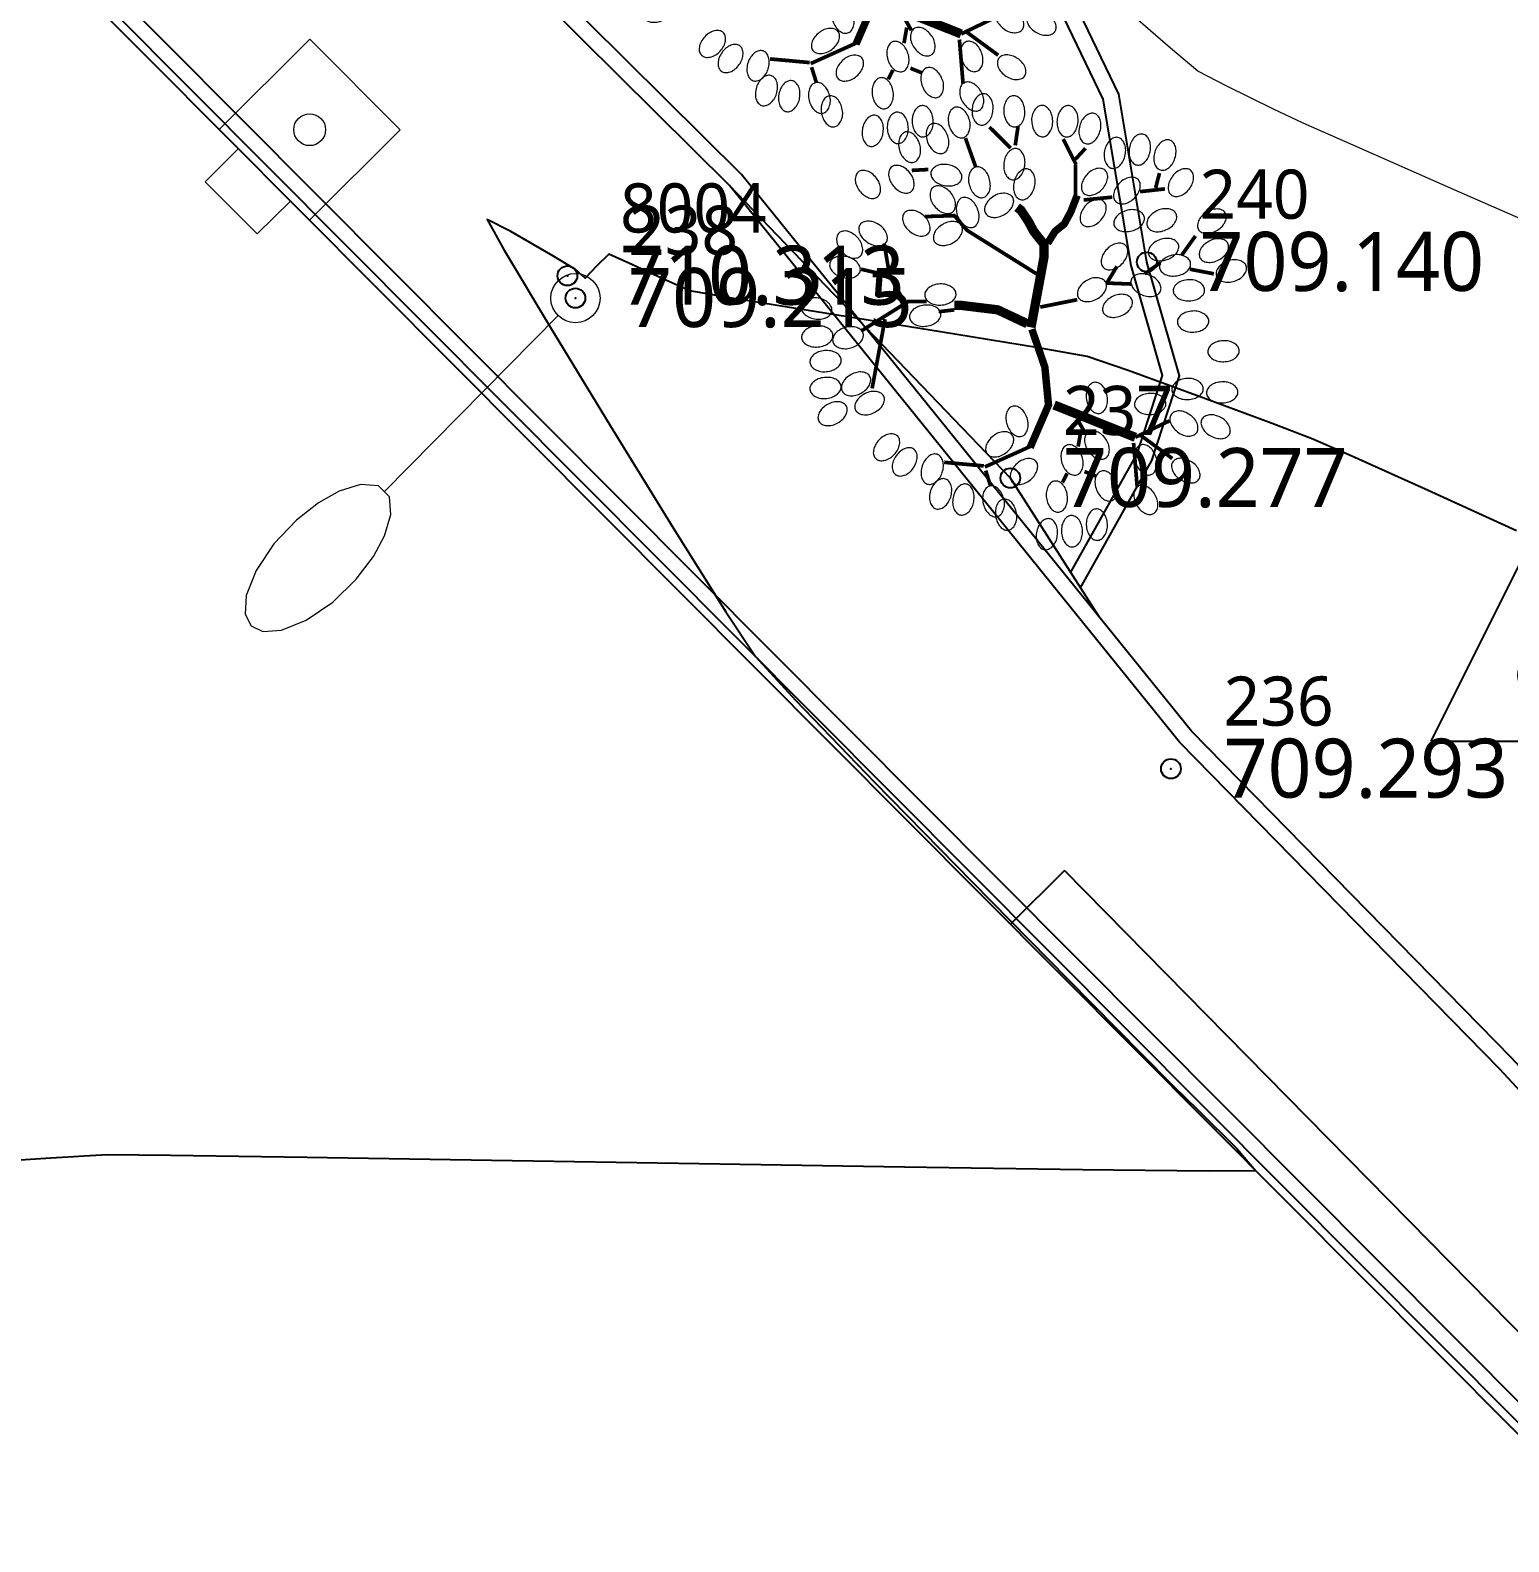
# Model space of a CAD drawing. Header units: metres. Extents: x 429510 to 429857, y 4467140 to 4467333.
# Drawn here: x 429586.43 to 429595.44, y 4467219.75 to 4467228.97 of the extents above; entities that cross this region are included whole.
import ezdxf

# ---------------------------------------------------------------- set-up
doc = ezdxf.new("R2010")
doc.units = ezdxf.units.M
doc.header["$LTSCALE"] = 4
doc.header["$PDMODE"] = 32
doc.header["$PDSIZE"] = 0.12
for name, color, linetype in [('C-ETIQ', 7, 'Continuous'), ('C-PUNTOS', 7, 'Continuous'), ('C-TOPO-FEAT', 94, 'Continuous')]:
    doc.layers.add(name, color=color, linetype=linetype)
for name, color, linetype, lineweight, true_color in [('C-SUPE_CurvasMaestras', 7, 'Continuous', 18, 0x574100), ('TRIAL-BORDILLO', 7, 'Continuous', 9, 0xc70063), ('TRIAL-MURO HORMIGÓN', 252, 'Continuous', 13, 0x696969)]:
    doc.layers.add(name, color=color, linetype=linetype, lineweight=lineweight, true_color=true_color)
for name, color, linetype, true_color in [('C-SUPE_CurvasNivel', 7, 'Continuous', 0xb38600), ('TB-ARBOL', 7, 'Continuous', 0x03a003), ('TRIAL-TEXTO', 7, 'Continuous', 0x000000)]:
    doc.layers.add(name, color=color, linetype=linetype, true_color=true_color)
for name, color, linetype, lineweight in [('TB-44BACULO-SENCILLO-P', 254, 'Continuous', 0), ('TB-49REGISTRO-ALCAN-SUM-P', 5, 'Continuous', 0), ('TRIAL-ACERA', 125, 'Continuous', 9)]:
    doc.layers.add(name, color=color, linetype=linetype, lineweight=lineweight)
doc.styles.add('Trial_standard', font='segoeuisl.ttf')

# ---------------------------------------------------------------- blocks, each defined once
blk = doc.blocks.new('SAN30')
at = {"flags": 128}
blk.add_lwpolyline([(-0.65, 0.65), (0.65, 0.65), (0.65, -0.65), (-0.65, -0.65)], close=True, dxfattribs=at)
blk.add_lwpolyline([(-0.375, -0.65), (-0.375, -1.125), (0.375, -1.125), (0.375, -0.65)], dxfattribs=at)
blk.add_circle((0, 0), 0.162)
blk = doc.blocks.new('*U34')
at = {"flags": 128}
for points in [[(-0.176, -0.178), (-1.942, -1.967)], [(-3.295, -3.329), (-3.177, -3.387), (-2.986, -3.375), (-2.735, -3.272), (-2.466, -3.088), (-2.229, -2.856), (-2.053, -2.627), (-1.939, -2.417), (-1.874, -2.2), (-1.89, -2.018), (-2.001, -1.908), (-2.184, -1.894), (-2.4, -1.962), (-2.609, -2.079), (-2.835, -2.257), (-3.064, -2.498), (-3.245, -2.769), (-3.345, -3.021), (-3.354, -3.212), (-3.295, -3.329)]]:
    blk.add_lwpolyline(points, dxfattribs=at)
blk.add_circle((0, 0), 0.25)
blk = doc.blocks.new('*U24')
at = {"layer": 'TB-ARBOL', "color": 84, "lineweight": 0, "true_color": 0x369720}
for points in [[(-0.674, 2.118, 0.139214), (-0.634, 2.125, 0.107097), (-0.594, 2.157, 0.080118), (-0.563, 2.209, 0.082766), (-0.551, 2.266, 0.067841), (-0.552, 2.33, 0.080118), (-0.57, 2.381, 0.107097), (-0.603, 2.421, 0.139214), (-0.64, 2.436, 0.139214), (-0.68, 2.429, 0.107097), (-0.72, 2.397, 0.080118), (-0.748, 2.35, 0.067841), (-0.763, 2.288, 0.067841), (-0.761, 2.224, 0.080118), (-0.744, 2.173, 0.107097), (-0.711, 2.133, 0.139214)], [(-0.325, 2.099, 0.139214), (-0.287, 2.112, 0.107097), (-0.252, 2.15, 0.080118), (-0.23, 2.207, 0.082766), (-0.228, 2.265, 0.067841), (-0.241, 2.328, 0.080118), (-0.266, 2.376, 0.107097), (-0.306, 2.409, 0.139214), (-0.345, 2.417, 0.139214), (-0.382, 2.404, 0.107097), (-0.417, 2.366, 0.080118), (-0.437, 2.315, 0.067841), (-0.441, 2.251, 0.067841), (-0.429, 2.189, 0.080118), (-0.403, 2.141, 0.107097), (-0.364, 2.107, 0.139214)], [(-0.056, 2.318, 0.139214), (-0.094, 2.306, 0.107097), (-0.13, 2.269, 0.080118), (-0.154, 2.213, 0.082766), (-0.158, 2.155, 0.067841), (-0.147, 2.092, 0.080118), (-0.123, 2.044, 0.107097), (-0.084, 2.009, 0.139214), (-0.046, 1.999, 0.139214), (-0.008, 2.012, 0.107097), (0.028, 2.049, 0.080118), (0.049, 2.099, 0.067841), (0.056, 2.162, 0.067841), (0.045, 2.225, 0.080118), (0.021, 2.274, 0.107097), (-0.017, 2.309, 0.139214)], [(0.221, 2.316, 0.139214), (0.181, 2.309, 0.107097), (0.141, 2.276, 0.080118), (0.111, 2.224, 0.082766), (0.1, 2.166, 0.067841), (0.103, 2.102, 0.080118), (0.122, 2.051, 0.107097), (0.156, 2.012, 0.139214), (0.193, 1.998, 0.139214), (0.232, 2.006, 0.107097), (0.273, 2.038, 0.080118), (0.299, 2.086, 0.067841), (0.313, 2.148, 0.067841), (0.31, 2.212, 0.080118), (0.292, 2.263, 0.107097), (0.258, 2.302, 0.139214)], [(-0.855, 1.99, 0.139214), (-0.82, 2.01, 0.107097), (-0.794, 2.054, 0.080118), (-0.783, 2.113, 0.082766), (-0.791, 2.171, 0.067841), (-0.816, 2.23, 0.080118), (-0.85, 2.272, 0.107097), (-0.895, 2.298, 0.139214), (-0.935, 2.299, 0.139214), (-0.97, 2.278, 0.107097), (-0.997, 2.234, 0.080118), (-1.006, 2.181, 0.067841), (-0.999, 2.117, 0.067841), (-0.974, 2.058, 0.080118), (-0.94, 2.016, 0.107097), (-0.895, 1.991, 0.139214)], [(0.478, 2.236, 0.139214), (0.438, 2.236, 0.107097), (0.392, 2.212, 0.080118), (0.353, 2.167, 0.082766), (0.331, 2.113, 0.067841), (0.322, 2.049, 0.080118), (0.33, 1.995, 0.107097), (0.356, 1.951, 0.139214), (0.389, 1.93, 0.139214), (0.429, 1.929, 0.107097), (0.475, 1.954, 0.080118), (0.511, 1.995, 0.067841), (0.536, 2.053, 0.067841), (0.546, 2.117, 0.080118), (0.538, 2.17, 0.107097), (0.512, 2.215, 0.139214)], [(-1.356, 1.74, 0.139214), (-1.322, 1.761, 0.107097), (-1.296, 1.805, 0.080118), (-1.286, 1.865, 0.082766), (-1.295, 1.922, 0.067841), (-1.321, 1.981, 0.080118), (-1.356, 2.023, 0.107097), (-1.401, 2.047, 0.139214), (-1.441, 2.048, 0.139214), (-1.475, 2.027, 0.107097), (-1.501, 1.982, 0.080118), (-1.51, 1.929, 0.067841), (-1.502, 1.865, 0.067841), (-1.476, 1.806, 0.080118), (-1.441, 1.765, 0.107097), (-1.396, 1.74, 0.139214)], [(-1.057, 1.833, 0.139214), (-1.025, 1.857, 0.107097), (-1.004, 1.904, 0.080118), (-1, 1.964, 0.082766), (-1.016, 2.021, 0.067841), (-1.047, 2.077, 0.080118), (-1.086, 2.114, 0.107097), (-1.134, 2.134, 0.139214), (-1.174, 2.13, 0.139214), (-1.205, 2.106, 0.107097), (-1.227, 2.059, 0.080118), (-1.23, 2.005, 0.067841), (-1.215, 1.943, 0.067841), (-1.184, 1.887, 0.080118), (-1.145, 1.849, 0.107097), (-1.097, 1.829, 0.139214)], [(0.971, 2.026, 0.139214), (0.931, 2.023, 0.107097), (0.888, 1.995, 0.080118), (0.852, 1.946, 0.082766), (0.835, 1.89, 0.067841), (0.832, 1.826, 0.080118), (0.845, 1.773, 0.107097), (0.874, 1.731, 0.139214), (0.91, 1.713, 0.139214), (0.95, 1.716, 0.107097), (0.993, 1.744, 0.080118), (1.025, 1.789, 0.067841), (1.045, 1.849, 0.067841), (1.049, 1.913, 0.080118), (1.036, 1.966, 0.107097), (1.007, 2.008, 0.139214)], [(-0.313, 1.879, 0.139214), (-0.352, 1.873, 0.107097), (-0.394, 1.843, 0.080118), (-0.426, 1.792, 0.082766), (-0.44, 1.735, 0.067841), (-0.44, 1.671, 0.080118), (-0.424, 1.619, 0.107097), (-0.392, 1.579, 0.139214), (-0.355, 1.563, 0.139214), (-0.315, 1.569, 0.107097), (-0.274, 1.599, 0.080118), (-0.245, 1.645, 0.067841), (-0.228, 1.707, 0.067841), (-0.228, 1.771, 0.080118), (-0.244, 1.823, 0.107097), (-0.276, 1.863, 0.139214)], [(0.718, 1.993, 0.139214), (0.678, 1.989, 0.107097), (0.635, 1.961, 0.080118), (0.6, 1.912, 0.082766), (0.582, 1.856, 0.067841), (0.579, 1.793, 0.080118), (0.592, 1.74, 0.107097), (0.621, 1.698, 0.139214), (0.657, 1.679, 0.139214), (0.697, 1.683, 0.107097), (0.74, 1.711, 0.080118), (0.772, 1.755, 0.067841), (0.793, 1.816, 0.067841), (0.796, 1.88, 0.080118), (0.783, 1.932, 0.107097), (0.754, 1.975, 0.139214)], [(1.244, 1.966, 0.139214), (1.204, 1.967, 0.107097), (1.158, 1.944, 0.080118), (1.117, 1.9, 0.082766), (1.094, 1.846, 0.067841), (1.083, 1.783, 0.080118), (1.09, 1.729, 0.107097), (1.115, 1.684, 0.139214), (1.149, 1.662, 0.139214), (1.189, 1.661, 0.107097), (1.235, 1.684, 0.080118), (1.271, 1.724, 0.067841), (1.298, 1.782, 0.067841), (1.309, 1.845, 0.080118), (1.302, 1.899, 0.107097), (1.277, 1.944, 0.139214)], [(-1.382, 1.443, 0.139214), (-1.359, 1.475, 0.107097), (-1.352, 1.526, 0.080118), (-1.366, 1.585, 0.082766), (-1.397, 1.634, 0.067841), (-1.444, 1.679, 0.080118), (-1.492, 1.703, 0.107097), (-1.543, 1.708, 0.139214), (-1.58, 1.693, 0.139214), (-1.604, 1.661, 0.107097), (-1.611, 1.609, 0.080118), (-1.598, 1.557, 0.067841), (-1.565, 1.502, 0.067841), (-1.519, 1.457, 0.080118), (-1.471, 1.432, 0.107097), (-1.419, 1.427, 0.139214)], [(-0.868, 1.579, 0.139214), (-0.871, 1.618, 0.107097), (-0.9, 1.662, 0.080118), (-0.948, 1.697, 0.082766), (-1.004, 1.714, 0.067841), (-1.068, 1.718, 0.080118), (-1.121, 1.705, 0.107097), (-1.163, 1.675, 0.139214), (-1.181, 1.639, 0.139214), (-1.178, 1.599, 0.107097), (-1.15, 1.556, 0.080118), (-1.106, 1.524, 0.067841), (-1.045, 1.504, 0.067841), (-0.981, 1.5, 0.080118), (-0.928, 1.513, 0.107097), (-0.886, 1.543, 0.139214)], [(-0.726, 1.692, 0.139214), (-0.761, 1.672, 0.107097), (-0.789, 1.629, 0.080118), (-0.8, 1.57, 0.082766), (-0.792, 1.512, 0.067841), (-0.769, 1.452, 0.080118), (-0.735, 1.41, 0.107097), (-0.69, 1.384, 0.139214), (-0.65, 1.382, 0.139214), (-0.616, 1.402, 0.107097), (-0.588, 1.446, 0.080118), (-0.578, 1.499, 0.067841), (-0.585, 1.563, 0.067841), (-0.608, 1.622, 0.080118), (-0.642, 1.665, 0.107097), (-0.686, 1.691, 0.139214)], [(-1.726, 1.388, 0.139214), (-1.702, 1.42, 0.107097), (-1.694, 1.471, 0.080118), (-1.706, 1.53, 0.082766), (-1.736, 1.58, 0.067841), (-1.781, 1.625, 0.080118), (-1.829, 1.651, 0.107097), (-1.88, 1.657, 0.139214), (-1.918, 1.643, 0.139214), (-1.942, 1.611, 0.107097), (-1.95, 1.56, 0.080118), (-1.939, 1.507, 0.067841), (-1.907, 1.451, 0.067841), (-1.862, 1.406, 0.080118), (-1.815, 1.38, 0.107097), (-1.763, 1.373, 0.139214)], [(-0.195, 1.671, 0.139214), (-0.235, 1.67, 0.107097), (-0.28, 1.644, 0.080118), (-0.317, 1.597, 0.082766), (-0.337, 1.542, 0.067841), (-0.344, 1.478, 0.080118), (-0.333, 1.425, 0.107097), (-0.306, 1.381, 0.139214), (-0.271, 1.361, 0.139214), (-0.231, 1.363, 0.107097), (-0.186, 1.389, 0.080118), (-0.152, 1.431, 0.067841), (-0.129, 1.491, 0.067841), (-0.122, 1.555, 0.080118), (-0.133, 1.608, 0.107097), (-0.16, 1.651, 0.139214)], [(0.589, 1.659, 0.139214), (0.553, 1.677, 0.107097), (0.502, 1.676, 0.080118), (0.446, 1.653, 0.082766), (0.402, 1.614, 0.067841), (0.366, 1.562, 0.080118), (0.349, 1.51, 0.107097), (0.352, 1.458, 0.139214), (0.373, 1.424, 0.139214), (0.409, 1.406, 0.107097), (0.461, 1.408, 0.080118), (0.511, 1.429, 0.067841), (0.56, 1.469, 0.067841), (0.596, 1.522, 0.080118), (0.613, 1.574, 0.107097), (0.61, 1.625, 0.139214)], [(0.923, 1.565, 0.139214), (0.888, 1.584, 0.107097), (0.837, 1.586, 0.080118), (0.78, 1.565, 0.082766), (0.735, 1.529, 0.067841), (0.696, 1.478, 0.080118), (0.677, 1.427, 0.107097), (0.677, 1.375, 0.139214), (0.697, 1.34, 0.139214), (0.731, 1.321, 0.107097), (0.783, 1.319, 0.080118), (0.834, 1.338, 0.067841), (0.885, 1.377, 0.067841), (0.924, 1.427, 0.080118), (0.943, 1.478, 0.107097), (0.943, 1.53, 0.139214)], [(1.456, 1.659, 0.139214), (1.419, 1.674, 0.107097), (1.368, 1.669, 0.080118), (1.314, 1.641, 0.082766), (1.274, 1.6, 0.067841), (1.241, 1.544, 0.080118), (1.229, 1.492, 0.107097), (1.236, 1.44, 0.139214), (1.259, 1.408, 0.139214), (1.296, 1.393, 0.107097), (1.348, 1.398, 0.080118), (1.396, 1.423, 0.067841), (1.442, 1.468, 0.067841), (1.474, 1.523, 0.080118), (1.487, 1.576, 0.107097), (1.48, 1.627, 0.139214)], [(-1.16, 1.484, 0.139214), (-1.184, 1.452, 0.107097), (-1.19, 1.401, 0.080118), (-1.176, 1.342, 0.082766), (-1.144, 1.293, 0.067841), (-1.098, 1.249, 0.080118), (-1.049, 1.225, 0.107097), (-0.998, 1.22, 0.139214), (-0.961, 1.235, 0.139214), (-0.938, 1.268, 0.107097), (-0.931, 1.319, 0.080118), (-0.944, 1.372, 0.067841), (-0.977, 1.427, 0.067841), (-1.024, 1.471, 0.080118), (-1.072, 1.495, 0.107097), (-1.124, 1.5, 0.139214)], [(-0.867, 1.379, 0.139214), (-0.899, 1.354, 0.107097), (-0.92, 1.307, 0.080118), (-0.923, 1.247, 0.082766), (-0.908, 1.191, 0.067841), (-0.876, 1.135, 0.080118), (-0.837, 1.098, 0.107097), (-0.789, 1.078, 0.139214), (-0.749, 1.082, 0.139214), (-0.717, 1.107, 0.107097), (-0.696, 1.154, 0.080118), (-0.693, 1.208, 0.067841), (-0.709, 1.27, 0.067841), (-0.74, 1.326, 0.080118), (-0.78, 1.363, 0.107097), (-0.827, 1.383, 0.139214)], [(-0.351, 1.383, 0.139214), (-0.38, 1.41, 0.107097), (-0.43, 1.425, 0.080118), (-0.49, 1.419, 0.082766), (-0.543, 1.395, 0.067841), (-0.594, 1.355, 0.080118), (-0.625, 1.311, 0.107097), (-0.637, 1.261, 0.139214), (-0.627, 1.222, 0.139214), (-0.598, 1.194, 0.107097), (-0.548, 1.18, 0.080118), (-0.494, 1.185, 0.067841), (-0.435, 1.21, 0.067841), (-0.385, 1.249, 0.080118), (-0.354, 1.294, 0.107097), (-0.341, 1.344, 0.139214)], [(-1.207, 1.019, 0.139214), (-1.191, 1.055, 0.107097), (-1.195, 1.107, 0.080118), (-1.221, 1.161, 0.082766), (-1.261, 1.203, 0.067841), (-1.315, 1.237, 0.080118), (-1.368, 1.251, 0.107097), (-1.419, 1.246, 0.139214), (-1.452, 1.223, 0.139214), (-1.468, 1.187, 0.107097), (-1.465, 1.135, 0.080118), (-1.441, 1.086, 0.067841), (-1.398, 1.039, 0.067841), (-1.344, 1.005, 0.080118), (-1.292, 0.991, 0.107097), (-1.24, 0.996, 0.139214)], [(0.573, 1.343, 0.139214), (0.537, 1.361, 0.107097), (0.485, 1.359, 0.080118), (0.43, 1.336, 0.082766), (0.387, 1.297, 0.067841), (0.351, 1.244, 0.080118), (0.334, 1.192, 0.107097), (0.338, 1.14, 0.139214), (0.359, 1.107, 0.139214), (0.395, 1.089, 0.107097), (0.447, 1.091, 0.080118), (0.497, 1.112, 0.067841), (0.546, 1.153, 0.067841), (0.582, 1.206, 0.080118), (0.598, 1.258, 0.107097), (0.594, 1.31, 0.139214)], [(0.986, 1.188, 0.139214), (0.965, 1.222, 0.107097), (0.921, 1.249, 0.080118), (0.862, 1.259, 0.082766), (0.804, 1.249, 0.067841), (0.745, 1.224, 0.080118), (0.704, 1.189, 0.107097), (0.679, 1.144, 0.139214), (0.678, 1.104, 0.139214), (0.699, 1.07, 0.107097), (0.743, 1.043, 0.080118), (0.797, 1.035, 0.067841), (0.861, 1.043, 0.067841), (0.919, 1.068, 0.080118), (0.961, 1.103, 0.107097), (0.986, 1.148, 0.139214)], [(1.309, 1.215, 0.139214), (1.284, 1.246, 0.107097), (1.236, 1.266, 0.080118), (1.176, 1.267, 0.082766), (1.12, 1.25, 0.067841), (1.066, 1.216, 0.080118), (1.029, 1.176, 0.107097), (1.012, 1.127, 0.139214), (1.017, 1.088, 0.139214), (1.042, 1.057, 0.107097), (1.09, 1.037, 0.080118), (1.144, 1.036, 0.067841), (1.206, 1.053, 0.067841), (1.261, 1.087, 0.080118), (1.297, 1.127, 0.107097), (1.315, 1.176, 0.139214)], [(1.807, 1.227, 0.139214), (1.777, 1.254, 0.107097), (1.727, 1.266, 0.080118), (1.667, 1.257, 0.082766), (1.615, 1.231, 0.067841), (1.566, 1.19, 0.080118), (1.537, 1.144, 0.107097), (1.527, 1.093, 0.139214), (1.538, 1.055, 0.139214), (1.568, 1.028, 0.107097), (1.619, 1.016, 0.080118), (1.672, 1.024, 0.067841), (1.731, 1.051, 0.067841), (1.779, 1.092, 0.080118), (1.809, 1.138, 0.107097), (1.819, 1.189, 0.139214)], [(-1.636, 0.928, 0.139214), (-1.624, 0.966, 0.107097), (-1.633, 1.017, 0.080118), (-1.665, 1.068, 0.082766), (-1.709, 1.106, 0.067841), (-1.767, 1.134, 0.080118), (-1.821, 1.142, 0.107097), (-1.871, 1.131, 0.139214), (-1.902, 1.106, 0.139214), (-1.914, 1.067, 0.107097), (-1.905, 1.017, 0.080118), (-1.876, 0.97, 0.067841), (-1.828, 0.928, 0.067841), (-1.771, 0.9, 0.080118), (-1.717, 0.891, 0.107097), (-1.667, 0.902, 0.139214)], [(-0.87, 1.096, 0.139214), (-0.899, 1.124, 0.107097), (-0.948, 1.138, 0.080118), (-1.009, 1.133, 0.082766), (-1.062, 1.109, 0.067841), (-1.113, 1.07, 0.080118), (-1.144, 1.026, 0.107097), (-1.157, 0.976, 0.139214), (-1.147, 0.937, 0.139214), (-1.118, 0.909, 0.107097), (-1.069, 0.895, 0.080118), (-1.015, 0.9, 0.067841), (-0.955, 0.924, 0.067841), (-0.905, 0.963, 0.080118), (-0.873, 1.007, 0.107097), (-0.861, 1.057, 0.139214)], [(-1.901, 0.786, 0.139214), (-1.879, 0.819, 0.107097), (-1.876, 0.871, 0.080118), (-1.894, 0.928, 0.082766), (-1.928, 0.976, 0.067841), (-1.977, 1.017, 0.080118), (-2.026, 1.039, 0.107097), (-2.078, 1.04, 0.139214), (-2.114, 1.023, 0.139214), (-2.135, 0.989, 0.107097), (-2.139, 0.938, 0.080118), (-2.123, 0.886, 0.067841), (-2.087, 0.833, 0.067841), (-2.038, 0.791, 0.080118), (-1.988, 0.77, 0.107097), (-1.937, 0.768, 0.139214)], [(1.205, 0.967, 0.082766), (1.148, 0.955, 0.067841), (1.09, 0.926, 0.080118), (1.05, 0.889, 0.107097), (1.028, 0.842, 0.139214), (1.03, 0.803, 0.139214), (1.053, 0.769, 0.107097), (1.098, 0.746, 0.080118), (1.152, 0.74, 0.067841), (1.215, 0.752, 0.067841), (1.273, 0.78, 0.080118), (1.312, 0.817, 0.107097), (1.335, 0.864, 0.139214), (1.333, 0.904, 0.139214), (1.31, 0.937, 0.107097), (1.264, 0.961, 0.080118)], [(1.628, 0.724, 0.080118), (1.682, 0.726, 0.067841), (1.743, 0.748, 0.067841), (1.795, 0.785, 0.080118), (1.828, 0.828, 0.107097), (1.843, 0.877, 0.139214), (1.835, 0.916, 0.139214), (1.808, 0.945, 0.107097), (1.759, 0.962, 0.080118), (1.699, 0.959, 0.082766), (1.644, 0.938, 0.067841), (1.592, 0.901, 0.080118), (1.558, 0.858, 0.107097), (1.544, 0.809, 0.139214), (1.552, 0.77, 0.139214), (1.579, 0.74, 0.107097)], [(-1.902, 0.631, 0.139214), (-1.901, 0.671, 0.107097), (-1.926, 0.716, 0.080118), (-1.971, 0.756, 0.082766), (-2.025, 0.778, 0.067841), (-2.089, 0.787, 0.080118), (-2.142, 0.779, 0.107097), (-2.187, 0.753, 0.139214), (-2.208, 0.719, 0.139214), (-2.208, 0.679, 0.107097), (-2.184, 0.633, 0.080118), (-2.143, 0.598, 0.067841), (-2.084, 0.572, 0.067841), (-2.021, 0.563, 0.080118), (-1.967, 0.571, 0.107097), (-1.923, 0.597, 0.139214)], [(0.761, 0.915, 0.107097), (0.71, 0.916, 0.080118), (0.653, 0.896, 0.082766), (0.608, 0.859, 0.067841), (0.569, 0.808, 0.080118), (0.55, 0.757, 0.107097), (0.551, 0.706, 0.139214), (0.57, 0.671, 0.139214), (0.605, 0.651, 0.107097), (0.657, 0.65, 0.080118), (0.708, 0.669, 0.067841), (0.759, 0.707, 0.067841), (0.797, 0.758, 0.080118), (0.816, 0.809, 0.107097), (0.816, 0.861, 0.139214), (0.796, 0.896, 0.139214)], [(1.199, 0.601, 0.080118), (1.251, 0.586, 0.067841), (1.315, 0.587, 0.067841), (1.376, 0.605, 0.080118), (1.422, 0.635, 0.107097), (1.451, 0.677, 0.139214), (1.456, 0.717, 0.139214), (1.44, 0.753, 0.107097), (1.399, 0.784, 0.080118), (1.341, 0.801, 0.082766), (1.283, 0.798, 0.067841), (1.221, 0.78, 0.080118), (1.176, 0.75, 0.107097), (1.146, 0.708, 0.139214), (1.141, 0.668, 0.139214), (1.158, 0.632, 0.107097)], [(2.022, 0.686, 0.139214), (1.999, 0.719, 0.107097), (1.953, 0.743, 0.080118), (1.893, 0.75, 0.082766), (1.836, 0.737, 0.067841), (1.779, 0.709, 0.080118), (1.739, 0.672, 0.107097), (1.717, 0.625, 0.139214), (1.719, 0.585, 0.139214), (1.742, 0.552, 0.107097), (1.787, 0.528, 0.080118), (1.841, 0.522, 0.067841), (1.904, 0.534, 0.067841), (1.962, 0.563, 0.080118), (2.001, 0.6, 0.107097), (2.023, 0.646, 0.139214)], [(-1.245, 0.391, 0.139214), (-1.233, 0.353, 0.107097), (-1.196, 0.317, 0.080118), (-1.14, 0.294, 0.082766), (-1.082, 0.29, 0.067841), (-1.019, 0.301, 0.080118), (-0.97, 0.325, 0.107097), (-0.936, 0.363, 0.139214), (-0.926, 0.402, 0.139214), (-0.938, 0.44, 0.107097), (-0.975, 0.476, 0.080118), (-1.026, 0.497, 0.067841), (-1.089, 0.504, 0.067841), (-1.152, 0.493, 0.080118), (-1.201, 0.469, 0.107097), (-1.235, 0.43, 0.139214)], [(0.566, 0.551, 0.107097), (0.517, 0.566, 0.080118), (0.456, 0.562, 0.082766), (0.403, 0.539, 0.067841), (0.351, 0.501, 0.080118), (0.319, 0.457, 0.107097), (0.306, 0.407, 0.139214), (0.315, 0.368, 0.139214), (0.343, 0.34, 0.107097), (0.392, 0.325, 0.080118), (0.446, 0.329, 0.067841), (0.506, 0.352, 0.067841), (0.557, 0.39, 0.080118), (0.59, 0.434, 0.107097), (0.603, 0.483, 0.139214), (0.594, 0.522, 0.139214)], [(1.151, 0.432, 0.139214), (1.155, 0.472, 0.107097), (1.136, 0.519, 0.080118), (1.095, 0.563, 0.082766), (1.043, 0.591, 0.067841), (0.981, 0.607, 0.080118), (0.927, 0.605, 0.107097), (0.88, 0.584, 0.139214), (0.855, 0.552, 0.139214), (0.851, 0.512, 0.107097), (0.87, 0.464, 0.080118), (0.907, 0.425, 0.067841), (0.963, 0.393, 0.067841), (1.025, 0.377, 0.080118), (1.079, 0.379, 0.107097), (1.126, 0.4, 0.139214)], [(1.38, 0.339, 0.067841), (1.443, 0.333, 0.067841), (1.507, 0.343, 0.080118), (1.555, 0.368, 0.107097), (1.59, 0.406, 0.139214), (1.599, 0.445, 0.139214), (1.587, 0.483, 0.107097), (1.55, 0.519, 0.080118), (1.495, 0.542, 0.082766), (1.436, 0.546, 0.067841), (1.373, 0.536, 0.080118), (1.325, 0.511, 0.107097), (1.29, 0.473, 0.139214), (1.28, 0.434, 0.139214), (1.293, 0.396, 0.107097), (1.33, 0.36, 0.080118)], [(-2.188, 0.227, 0.139214), (-2.192, 0.267, 0.107097), (-2.221, 0.31, 0.080118), (-2.27, 0.344, 0.082766), (-2.326, 0.361, 0.067841), (-2.39, 0.363, 0.080118), (-2.443, 0.35, 0.107097), (-2.485, 0.32, 0.139214), (-2.502, 0.284, 0.139214), (-2.498, 0.244, 0.107097), (-2.47, 0.201, 0.080118), (-2.425, 0.17, 0.067841), (-2.365, 0.15, 0.067841), (-2.301, 0.147, 0.080118), (-2.248, 0.161, 0.107097), (-2.206, 0.191, 0.139214)], [(0.86, 0.345, 0.139214), (0.834, 0.376, 0.107097), (0.787, 0.396, 0.080118), (0.726, 0.397, 0.082766), (0.671, 0.379, 0.067841), (0.616, 0.346, 0.080118), (0.58, 0.305, 0.107097), (0.562, 0.257, 0.139214), (0.567, 0.217, 0.139214), (0.593, 0.186, 0.107097), (0.64, 0.167, 0.080118), (0.695, 0.166, 0.067841), (0.756, 0.183, 0.067841), (0.811, 0.216, 0.080118), (0.847, 0.257, 0.107097), (0.865, 0.305, 0.139214)], [(-1.398, 0.163, 0.139214), (-1.383, 0.126, 0.107097), (-1.343, 0.093, 0.080118), (-1.285, 0.075, 0.082766), (-1.227, 0.076, 0.067841), (-1.165, 0.092, 0.080118), (-1.119, 0.121, 0.107097), (-1.088, 0.162, 0.139214), (-1.082, 0.201, 0.139214), (-1.097, 0.238, 0.107097), (-1.137, 0.271, 0.080118), (-1.189, 0.287, 0.067841), (-1.253, 0.288, 0.067841), (-1.315, 0.272, 0.080118), (-1.361, 0.243, 0.107097), (-1.392, 0.202, 0.139214)], [(1.642, 0.127, 0.139214), (1.629, 0.165, 0.107097), (1.592, 0.201, 0.080118), (1.537, 0.224, 0.082766), (1.479, 0.229, 0.067841), (1.415, 0.218, 0.080118), (1.367, 0.194, 0.107097), (1.332, 0.155, 0.139214), (1.323, 0.116, 0.139214), (1.335, 0.078, 0.107097), (1.372, 0.042, 0.080118), (1.422, 0.021, 0.067841), (1.486, 0.015, 0.067841), (1.549, 0.026, 0.080118), (1.597, 0.05, 0.107097), (1.632, 0.088, 0.139214)], [(-2.496, -0.042, 0.139214), (-2.482, -0.079, 0.107097), (-2.443, -0.114, 0.080118), (-2.386, -0.134, 0.082766), (-2.328, -0.136, 0.067841), (-2.265, -0.122, 0.080118), (-2.218, -0.095, 0.107097), (-2.185, -0.055, 0.139214), (-2.178, -0.016, 0.139214), (-2.192, 0.021, 0.107097), (-2.23, 0.055, 0.080118), (-2.281, 0.074, 0.067841), (-2.345, 0.078, 0.067841), (-2.408, 0.064, 0.080118), (-2.455, 0.037, 0.107097), (-2.488, -0.003, 0.139214)], [(-2.178, -0.084, 0.139214), (-2.157, -0.118, 0.107097), (-2.113, -0.144, 0.080118), (-2.053, -0.154, 0.082766), (-1.996, -0.145, 0.067841), (-1.937, -0.12, 0.080118), (-1.895, -0.085, 0.107097), (-1.871, -0.04, 0.139214), (-1.87, 0, 0.139214), (-1.891, 0.035, 0.107097), (-1.935, 0.061, 0.080118), (-1.989, 0.07, 0.067841), (-2.052, 0.061, 0.067841), (-2.111, 0.036, 0.080118), (-2.153, 0.001, 0.107097), (-2.177, -0.044, 0.139214)], [(1.951, -0.174, 0.139214), (1.939, -0.136, 0.107097), (1.902, -0.1, 0.080118), (1.846, -0.077, 0.082766), (1.788, -0.073, 0.067841), (1.725, -0.083, 0.080118), (1.676, -0.108, 0.107097), (1.642, -0.146, 0.139214), (1.632, -0.185, 0.139214), (1.644, -0.223, 0.107097), (1.681, -0.259, 0.080118), (1.732, -0.28, 0.067841), (1.795, -0.286, 0.067841), (1.858, -0.276, 0.080118), (1.907, -0.251, 0.107097), (1.941, -0.213, 0.139214)], [(-2.411, -0.293, 0.139214), (-2.397, -0.33, 0.107097), (-2.359, -0.364, 0.080118), (-2.302, -0.385, 0.082766), (-2.244, -0.387, 0.067841), (-2.181, -0.373, 0.080118), (-2.134, -0.346, 0.107097), (-2.101, -0.306, 0.139214), (-2.093, -0.267, 0.139214), (-2.107, -0.23, 0.107097), (-2.146, -0.195, 0.080118), (-2.197, -0.177, 0.067841), (-2.261, -0.173, 0.067841), (-2.323, -0.187, 0.080118), (-2.371, -0.214, 0.107097), (-2.403, -0.254, 0.139214)], [(-2.411, -0.57, 0.139214), (-2.396, -0.607, 0.107097), (-2.356, -0.64, 0.080118), (-2.299, -0.659, 0.082766), (-2.24, -0.659, 0.067841), (-2.178, -0.643, 0.080118), (-2.132, -0.615, 0.107097), (-2.1, -0.574, 0.139214), (-2.094, -0.535, 0.139214), (-2.109, -0.498, 0.107097), (-2.148, -0.465, 0.080118), (-2.2, -0.448, 0.067841), (-2.264, -0.446, 0.067841), (-2.326, -0.461, 0.080118), (-2.372, -0.489, 0.107097), (-2.404, -0.53, 0.139214)], [(-2.083, -0.586, 0.139214), (-2.055, -0.615, 0.107097), (-2.006, -0.631, 0.080118), (-1.946, -0.627, 0.082766), (-1.892, -0.605, 0.067841), (-1.84, -0.567, 0.080118), (-1.807, -0.524, 0.107097), (-1.793, -0.474, 0.139214), (-1.802, -0.435, 0.139214), (-1.83, -0.407, 0.107097), (-1.879, -0.391, 0.080118), (-1.933, -0.394, 0.067841), (-1.993, -0.417, 0.067841), (-2.045, -0.454, 0.080118), (-2.077, -0.498, 0.107097), (-2.091, -0.547, 0.139214)], [(1.585, -0.559, 0.139214), (1.573, -0.521, 0.107097), (1.536, -0.485, 0.080118), (1.481, -0.461, 0.082766), (1.422, -0.457, 0.067841), (1.359, -0.468, 0.080118), (1.311, -0.492, 0.107097), (1.276, -0.531, 0.139214), (1.266, -0.569, 0.139214), (1.279, -0.608, 0.107097), (1.316, -0.644, 0.080118), (1.366, -0.665, 0.067841), (1.429, -0.671, 0.067841), (1.493, -0.66, 0.080118), (1.541, -0.636, 0.107097), (1.576, -0.598, 0.139214)], [(-1.948, -0.776, 0.139214), (-1.921, -0.806, 0.107097), (-1.873, -0.824, 0.080118), (-1.812, -0.822, 0.082766), (-1.758, -0.802, 0.067841), (-1.704, -0.767, 0.080118), (-1.67, -0.725, 0.107097), (-1.654, -0.676, 0.139214), (-1.661, -0.636, 0.139214), (-1.688, -0.607, 0.107097), (-1.736, -0.589, 0.080118), (-1.79, -0.59, 0.067841), (-1.851, -0.61, 0.067841), (-1.904, -0.646, 0.080118), (-1.939, -0.688, 0.107097), (-1.955, -0.737, 0.139214)], [(0.478, -0.496, 0.139214), (0.442, -0.513, 0.107097), (0.411, -0.555, 0.080118), (0.396, -0.613, 0.082766), (0.399, -0.671, 0.067841), (0.418, -0.732, 0.080118), (0.449, -0.777, 0.107097), (0.491, -0.806, 0.139214), (0.531, -0.811, 0.139214), (0.567, -0.794, 0.107097), (0.598, -0.752, 0.080118), (0.612, -0.7, 0.067841), (0.61, -0.636, 0.067841), (0.591, -0.575, 0.080118), (0.561, -0.53, 0.107097), (0.518, -0.501, 0.139214)], [(1.206, -0.71, 0.139214), (1.194, -0.672, 0.107097), (1.157, -0.636, 0.080118), (1.101, -0.613, 0.082766), (1.043, -0.608, 0.067841), (0.98, -0.619, 0.080118), (0.931, -0.643, 0.107097), (0.897, -0.682, 0.139214), (0.887, -0.721, 0.139214), (0.899, -0.759, 0.107097), (0.936, -0.795, 0.080118), (0.986, -0.816, 0.067841), (1.05, -0.822, 0.067841), (1.113, -0.811, 0.080118), (1.162, -0.787, 0.107097), (1.196, -0.749, 0.139214)], [(1.937, -0.593, 0.139214), (1.925, -0.555, 0.107097), (1.888, -0.519, 0.080118), (1.832, -0.495, 0.082766), (1.774, -0.491, 0.067841), (1.711, -0.502, 0.080118), (1.662, -0.526, 0.107097), (1.628, -0.565, 0.139214), (1.618, -0.603, 0.139214), (1.63, -0.642, 0.107097), (1.667, -0.678, 0.080118), (1.717, -0.699, 0.067841), (1.781, -0.705, 0.067841), (1.844, -0.694, 0.080118), (1.893, -0.67, 0.107097), (1.927, -0.632, 0.139214)], [(-2.32, -0.891, 0.139214), (-2.292, -0.92, 0.107097), (-2.242, -0.935, 0.080118), (-2.182, -0.93, 0.082766), (-2.129, -0.908, 0.067841), (-2.077, -0.869, 0.080118), (-2.045, -0.826, 0.107097), (-2.032, -0.776, 0.139214), (-2.041, -0.737, 0.139214), (-2.069, -0.709, 0.107097), (-2.118, -0.693, 0.080118), (-2.172, -0.697, 0.067841), (-2.232, -0.72, 0.067841), (-2.283, -0.759, 0.080118), (-2.316, -0.803, 0.107097), (-2.329, -0.852, 0.139214)], [(-0.355, -0.74, 0.139214), (-0.389, -0.762, 0.107097), (-0.413, -0.808, 0.080118), (-0.42, -0.868, 0.082766), (-0.408, -0.925, 0.067841), (-0.38, -0.983, 0.080118), (-0.343, -1.023, 0.107097), (-0.297, -1.045, 0.139214), (-0.257, -1.044, 0.139214), (-0.224, -1.021, 0.107097), (-0.199, -0.976, 0.080118), (-0.193, -0.922, 0.067841), (-0.204, -0.859, 0.067841), (-0.232, -0.801, 0.080118), (-0.269, -0.761, 0.107097), (-0.315, -0.739, 0.139214)], [(1.517, -1.009, 0.139214), (1.531, -0.971, 0.107097), (1.525, -0.92, 0.080118), (1.496, -0.867, 0.082766), (1.453, -0.828, 0.067841), (1.397, -0.797, 0.080118), (1.343, -0.786, 0.107097), (1.293, -0.795, 0.139214), (1.261, -0.819, 0.139214), (1.247, -0.856, 0.107097), (1.253, -0.908, 0.080118), (1.28, -0.955, 0.067841), (1.325, -1, 0.067841), (1.381, -1.031, 0.080118), (1.435, -1.042, 0.107097), (1.486, -1.033, 0.139214)], [(1.851, -1.024, 0.139214), (1.86, -0.985, 0.107097), (1.846, -0.935, 0.080118), (1.811, -0.886, 0.082766), (1.763, -0.853, 0.067841), (1.703, -0.83, 0.080118), (1.649, -0.826, 0.107097), (1.6, -0.841, 0.139214), (1.571, -0.87, 0.139214), (1.562, -0.909, 0.107097), (1.576, -0.959, 0.080118), (1.608, -1.002, 0.067841), (1.659, -1.04, 0.067841), (1.719, -1.064, 0.080118), (1.773, -1.067, 0.107097), (1.823, -1.052, 0.139214)], [(-1.742, -1.271, 0.139214), (-1.707, -1.29, 0.107097), (-1.655, -1.289, 0.080118), (-1.599, -1.267, 0.082766), (-1.555, -1.229, 0.067841), (-1.517, -1.177, 0.080118), (-1.5, -1.126, 0.107097), (-1.502, -1.074, 0.139214), (-1.523, -1.04, 0.139214), (-1.558, -1.021, 0.107097), (-1.61, -1.021, 0.080118), (-1.66, -1.042, 0.067841), (-1.71, -1.082, 0.067841), (-1.747, -1.134, 0.080118), (-1.765, -1.185, 0.107097), (-1.763, -1.237, 0.139214)], [(-0.355, -1.031, 0.139214), (-0.387, -1.007, 0.107097), (-0.438, -0.998, 0.080118), (-0.497, -1.01, 0.082766), (-0.547, -1.04, 0.067841), (-0.593, -1.085, 0.080118), (-0.619, -1.132, 0.107097), (-0.626, -1.183, 0.139214), (-0.612, -1.221, 0.139214), (-0.58, -1.245, 0.107097), (-0.53, -1.254, 0.080118), (-0.476, -1.243, 0.067841), (-0.42, -1.212, 0.067841), (-0.374, -1.167, 0.080118), (-0.348, -1.12, 0.107097), (-0.341, -1.069, 0.139214)], [(0.595, -1.264, 0.139214), (0.621, -1.234, 0.107097), (0.631, -1.183, 0.080118), (0.621, -1.124, 0.082766), (0.594, -1.072, 0.067841), (0.551, -1.025, 0.080118), (0.504, -0.997, 0.107097), (0.453, -0.988, 0.139214), (0.415, -1.001, 0.139214), (0.39, -1.031, 0.107097), (0.379, -1.082, 0.080118), (0.388, -1.135, 0.067841), (0.417, -1.193, 0.067841), (0.46, -1.24, 0.080118), (0.506, -1.268, 0.107097), (0.557, -1.277, 0.139214)], [(-1.541, -1.433, 0.139214), (-1.503, -1.447, 0.107097), (-1.452, -1.44, 0.080118), (-1.4, -1.41, 0.082766), (-1.361, -1.366, 0.067841), (-1.331, -1.31, 0.080118), (-1.321, -1.256, 0.107097), (-1.33, -1.206, 0.139214), (-1.355, -1.174, 0.139214), (-1.393, -1.161, 0.107097), (-1.444, -1.168, 0.080118), (-1.491, -1.195, 0.067841), (-1.535, -1.242, 0.067841), (-1.565, -1.298, 0.080118), (-1.575, -1.351, 0.107097), (-1.566, -1.402, 0.139214)], [(-1.22, -1.529, 0.139214), (-1.18, -1.531, 0.107097), (-1.133, -1.509, 0.080118), (-1.092, -1.465, 0.082766), (-1.067, -1.412, 0.067841), (-1.055, -1.349, 0.080118), (-1.061, -1.295, 0.107097), (-1.084, -1.25, 0.139214), (-1.117, -1.227, 0.139214), (-1.157, -1.225, 0.107097), (-1.204, -1.247, 0.080118), (-1.241, -1.286, 0.067841), (-1.27, -1.343, 0.067841), (-1.282, -1.406, 0.080118), (-1.277, -1.46, 0.107097), (-1.253, -1.506, 0.139214)], [(0.3, -1.436, 0.139214), (0.333, -1.414, 0.107097), (0.358, -1.369, 0.080118), (0.365, -1.309, 0.082766), (0.354, -1.252, 0.067841), (0.326, -1.194, 0.080118), (0.29, -1.154, 0.107097), (0.244, -1.131, 0.139214), (0.204, -1.132, 0.139214), (0.17, -1.154, 0.107097), (0.146, -1.199, 0.080118), (0.139, -1.253, 0.067841), (0.15, -1.316, 0.067841), (0.177, -1.374, 0.080118), (0.214, -1.415, 0.107097), (0.26, -1.437, 0.139214)], [(1.055, -1.433, 0.139214), (1.087, -1.41, 0.107097), (1.111, -1.364, 0.080118), (1.116, -1.304, 0.082766), (1.103, -1.247, 0.067841), (1.073, -1.19, 0.080118), (1.036, -1.151, 0.107097), (0.989, -1.13, 0.139214), (0.949, -1.132, 0.139214), (0.916, -1.155, 0.107097), (0.893, -1.202, 0.080118), (0.888, -1.256, 0.067841), (0.901, -1.318, 0.067841), (0.93, -1.375, 0.080118), (0.968, -1.414, 0.107097), (1.015, -1.436, 0.139214)], [(-0.115, -1.298, 0.139214), (-0.148, -1.276, 0.107097), (-0.2, -1.271, 0.080118), (-0.258, -1.287, 0.082766), (-0.306, -1.32, 0.067841), (-0.349, -1.368, 0.080118), (-0.372, -1.417, 0.107097), (-0.375, -1.468, 0.139214), (-0.358, -1.505, 0.139214), (-0.325, -1.527, 0.107097), (-0.274, -1.532, 0.080118), (-0.221, -1.518, 0.067841), (-0.167, -1.483, 0.067841), (-0.125, -1.435, 0.080118), (-0.102, -1.386, 0.107097), (-0.098, -1.335, 0.139214)], [(1.541, -1.481, 0.139214), (1.553, -1.443, 0.107097), (1.544, -1.392, 0.080118), (1.512, -1.341, 0.082766), (1.467, -1.304, 0.067841), (1.41, -1.276, 0.080118), (1.356, -1.267, 0.107097), (1.306, -1.278, 0.139214), (1.275, -1.304, 0.139214), (1.263, -1.342, 0.107097), (1.272, -1.393, 0.080118), (1.301, -1.439, 0.067841), (1.349, -1.482, 0.067841), (1.406, -1.51, 0.080118), (1.46, -1.518, 0.107097), (1.51, -1.507, 0.139214)], [(-1.133, -1.781, 0.139214), (-1.093, -1.782, 0.107097), (-1.047, -1.76, 0.080118), (-1.006, -1.716, 0.082766), (-0.981, -1.663, 0.067841), (-0.97, -1.6, 0.080118), (-0.976, -1.546, 0.107097), (-1, -1.5, 0.139214), (-1.033, -1.478, 0.139214), (-1.073, -1.476, 0.107097), (-1.12, -1.498, 0.080118), (-1.157, -1.538, 0.067841), (-1.185, -1.596, 0.067841), (-1.196, -1.659, 0.080118), (-1.19, -1.713, 0.107097), (-1.166, -1.758, 0.139214)], [(-0.881, -1.843, 0.139214), (-0.841, -1.839, 0.107097), (-0.798, -1.811, 0.080118), (-0.763, -1.761, 0.082766), (-0.747, -1.706, 0.067841), (-0.744, -1.642, 0.080118), (-0.757, -1.589, 0.107097), (-0.787, -1.547, 0.139214), (-0.823, -1.529, 0.139214), (-0.862, -1.533, 0.107097), (-0.906, -1.561, 0.080118), (-0.937, -1.606, 0.067841), (-0.957, -1.666, 0.067841), (-0.96, -1.73, 0.080118), (-0.947, -1.783, 0.107097), (-0.917, -1.825, 0.139214)], [(0.119, -1.815, 0.139214), (0.155, -1.799, 0.107097), (0.188, -1.759, 0.080118), (0.205, -1.701, 0.082766), (0.204, -1.643, 0.067841), (0.187, -1.581, 0.080118), (0.158, -1.535, 0.107097), (0.116, -1.504, 0.139214), (0.077, -1.499, 0.139214), (0.04, -1.514, 0.107097), (0.008, -1.555, 0.080118), (-0.008, -1.607, 0.067841), (-0.008, -1.671, 0.067841), (0.009, -1.732, 0.080118), (0.038, -1.778, 0.107097), (0.079, -1.809, 0.139214)], [(0.659, -1.697, 0.139214), (0.691, -1.672, 0.107097), (0.712, -1.625, 0.080118), (0.716, -1.565, 0.082766), (0.7, -1.509, 0.067841), (0.668, -1.453, 0.080118), (0.629, -1.416, 0.107097), (0.581, -1.396, 0.139214), (0.541, -1.4, 0.139214), (0.51, -1.425, 0.107097), (0.488, -1.472, 0.080118), (0.486, -1.526, 0.067841), (0.501, -1.588, 0.067841), (0.533, -1.644, 0.080118), (0.572, -1.681, 0.107097), (0.62, -1.701, 0.139214)], [(-0.508, -1.86, 0.139214), (-0.473, -1.84, 0.107097), (-0.446, -1.796, 0.080118), (-0.434, -1.737, 0.082766), (-0.442, -1.679, 0.067841), (-0.465, -1.62, 0.080118), (-0.499, -1.577, 0.107097), (-0.544, -1.551, 0.139214), (-0.584, -1.55, 0.139214), (-0.619, -1.569, 0.107097), (-0.646, -1.613, 0.080118), (-0.656, -1.666, 0.067841), (-0.65, -1.73, 0.067841), (-0.626, -1.79, 0.080118), (-0.592, -1.832, 0.107097), (-0.548, -1.858, 0.139214)], [(-0.394, -1.998, 0.139214), (-0.358, -1.981, 0.107097), (-0.327, -1.94, 0.080118), (-0.31, -1.882, 0.082766), (-0.313, -1.824, 0.067841), (-0.331, -1.763, 0.080118), (-0.361, -1.717, 0.107097), (-0.403, -1.688, 0.139214), (-0.443, -1.683, 0.139214), (-0.479, -1.699, 0.107097), (-0.511, -1.74, 0.080118), (-0.526, -1.793, 0.067841), (-0.524, -1.857, 0.067841), (-0.506, -1.918, 0.080118), (-0.476, -1.963, 0.107097), (-0.434, -1.993, 0.139214)], [(1.082, -1.828, 0.139214), (1.11, -1.799, 0.107097), (1.124, -1.749, 0.080118), (1.118, -1.689, 0.082766), (1.094, -1.636, 0.067841), (1.055, -1.586, 0.080118), (1.01, -1.554, 0.107097), (0.96, -1.542, 0.139214), (0.921, -1.552, 0.139214), (0.894, -1.581, 0.107097), (0.88, -1.631, 0.080118), (0.885, -1.685, 0.067841), (0.909, -1.744, 0.067841), (0.949, -1.794, 0.080118), (0.993, -1.825, 0.107097), (1.043, -1.838, 0.139214)], [(0.509, -2.101, 0.139214), (0.547, -2.089, 0.107097), (0.583, -2.052, 0.080118), (0.607, -1.996, 0.082766), (0.611, -1.938, 0.067841), (0.6, -1.875, 0.080118), (0.576, -1.826, 0.107097), (0.538, -1.792, 0.139214), (0.499, -1.782, 0.139214), (0.461, -1.794, 0.107097), (0.425, -1.831, 0.080118), (0.404, -1.881, 0.067841), (0.397, -1.945, 0.067841), (0.408, -2.008, 0.080118), (0.432, -2.057, 0.107097), (0.471, -2.091, 0.139214)], [(-0.027, -2.196, 0.139214), (0.012, -2.191, 0.107097), (0.055, -2.161, 0.080118), (0.088, -2.111, 0.082766), (0.102, -2.055, 0.067841), (0.103, -1.991, 0.080118), (0.088, -1.938, 0.107097), (0.057, -1.897, 0.139214), (0.021, -1.881, 0.139214), (-0.019, -1.886, 0.107097), (-0.061, -1.916, 0.080118), (-0.091, -1.961, 0.067841), (-0.109, -2.022, 0.067841), (-0.11, -2.086, 0.080118), (-0.095, -2.139, 0.107097), (-0.064, -2.18, 0.139214)], [(0.256, -2.168, 0.139214), (0.294, -2.156, 0.107097), (0.33, -2.119, 0.080118), (0.353, -2.063, 0.082766), (0.358, -2.005, 0.067841), (0.347, -1.942, 0.080118), (0.323, -1.893, 0.107097), (0.284, -1.859, 0.139214), (0.245, -1.849, 0.139214), (0.207, -1.861, 0.107097), (0.171, -1.898, 0.080118), (0.15, -1.948, 0.067841), (0.144, -2.012, 0.067841), (0.155, -2.075, 0.080118), (0.179, -2.124, 0.107097), (0.217, -2.158, 0.139214)]]:
    blk.add_lwpolyline(points, format="xyb", close=True, dxfattribs=at)
at = {"layer": 'TB-ARBOL', "color": 37, "lineweight": 0, "true_color": 0x865b23}
for points, const_width in [([(-0.728, 1.696), (-0.831, 1.986)], 0.0377), ([(-0.372, 1.883), (-0.588, 2.099)], 0.0377), ([(-0.325, 1.912), (-0.296, 2.108)], 0.0377), ([(0.295, 1.714), (0.163, 1.977)], 0.0377), ([(0.286, 1.771), (0.389, 1.883)], 0.0377), ([(0.286, 1.395), (0.286, 1.714)], 0.0377), ([(-1.207, 1.667), (-1.376, 1.658)], 0.0377), ([(1.102, 1.48), (1.14, 1.63)], 0.0377), ([(0.004, 0.917), (0.079, 1.038), (0.173, 1.114), (0.239, 1.236), (0.304, 1.404)], 0.0755), ([(0.37, 1.357), (0.661, 1.386)], 0.0377), ([(0.943, 1.442), (1.196, 1.47)], 0.0377), ([(-0.165, 0.063), (-0.033, 0.776), (-0.033, 0.907), (-0.137, 1.038), (-0.193, 1.142), (-0.268, 1.254), (-0.306, 1.283)], 0.0944), ([(-0.109, 0.607), (-0.813, 1.048), (-0.944, 1.198), (-1.244, 1.189)], 0.0377), ([(-1.46, 0.335), (-1.601, 0.588), (-1.657, 0.917)], 0.0377), ([(1.365, 0.795), (1.506, 0.992)], 0.0377), ([(-1.61, 0.588), (-1.892, 0.654)], 0.0377), ([(0.605, 0.513), (0.708, 0.682)], 0.0377), ([(0.99, 0.607), (1.149, 0.719)], 0.0377), ([(1.449, 0.654), (1.693, 0.607)], 0.0377), ([(0.605, 0.513), (0.858, 0.503)], 0.0377), ([(-1.226, 0.325), (-1.413, 0.325), (-1.892, 0.025)], 0.0377), ([(-0.203, 0.1), (-0.503, 0.241), (-0.888, 0.288), (-0.944, 0.288)], 0.0944), ([(-0.071, 0.269), (0.304, 0.344)], 0.0377), ([(-1.648, 0.147), (-1.779, -0.557)], 0.0377), ([(-0.944, 0.241), (-1.103, 0.222)], 0.0377), ([(-0.156, 0.044), (-0.024, -0.341), (0.013, -0.726), (-0.174, -1.158)], 0.0755), ([(0.07, -0.726), (0.895, -1.054)], 0.0944), ([(0.314, -0.886), (0.389, -1.017)], 0.0377), ([(0.895, -1.054), (1.243, -0.886)], 0.0377), ([(0.342, -0.989), (0.314, -1.148)], 0.0377), ([(0.952, -1.036), (1.271, -1.27)], 0.0377), ([(-0.174, -1.148), (-0.634, -1.355)], 0.0377), ([(0.877, -1.111), (0.914, -1.561)], 0.0377), ([(-0.644, -1.345), (-1.047, -1.308)], 0.0377), ([(-0.625, -1.392), (-0.578, -1.542)], 0.0377), ([(0.201, -1.42), (0.154, -1.514)], 0.0377), ([(0.379, -1.402), (0.492, -1.448)], 0.0377)]:
    blk.add_lwpolyline(points, dxfattribs=dict(at, const_width=const_width))
blk = doc.blocks.new('*U49')
at = {"color": 0, "linetype": 'ByBlock', "lineweight": -2, "transparency": 16777216}
blk.add_point((0, 0), dxfattribs=at)
blk = doc.blocks.new('Station Mark')
at = {"color": 0, "linetype": 'ByBlock', "lineweight": -2}
for p, q in [((-0.0244, 0.6014), (-0.4769, -0.3035)), ((0.428, -0.3035), (-0.0244, 0.6014)), ((-0.4769, -0.3035), (0.428, -0.3035))]:
    blk.add_line(p, q, dxfattribs=at)
blk.add_circle((0, 0), 0.0757, dxfattribs=at)

msp = doc.modelspace()

# ---------------------------------------------------------------- linework, layer by layer
at = {"layer": 'C-SUPE_CurvasMaestras', "color": 48, "linetype": 'Continuous', "lineweight": 18, "true_color": 0x574100, "elevation": 709, "flags": 128}
msp.add_lwpolyline([(429601.0199, 4467225.8791), (429600.1609, 4467226.3023), (429599.4859, 4467226.6326), (429599.1762, 4467226.7794), (429598.8777, 4467226.8658), (429598.3507, 4467227.0069), (429597.8475, 4467227.1385), (429597.621, 4467227.1963), (429597.5571, 4467227.158), (429597.4932, 4467227.1194), (429597.329, 4467227.1488), (429597.0187, 4467227.2078), (429596.8196, 4467227.2498), (429596.5292, 4467227.3737), (429595.8848, 4467227.6547), (429595.1224, 4467227.9887), (429594.478, 4467228.2718), (429594.1877, 4467228.4), (429594.0075, 4467228.4864), (429593.7231, 4467228.6254), (429593.5462, 4467228.7171), (429593.3799, 4467228.8582), (429593.0272, 4467229.165)], dxfattribs=at)
at = {"layer": 'C-SUPE_CurvasNivel', "color": 42, "linetype": 'Continuous', "lineweight": -3, "true_color": 0xb38600, "elevation": 709.2, "flags": 128}
msp.add_lwpolyline([(429595.489, 4467225.9161), (429594.95, 4467226.1617), (429594.485, 4467226.3702), (429594.2477, 4467226.4744), (429593.9995, 4467226.5693), (429593.5611, 4467226.7321), (429593.1218, 4467226.8917), (429592.8706, 4467226.9772), (429592.575, 4467227.0302), (429591.9771, 4467227.1285), (429591.2848, 4467227.2404), (429590.706, 4467227.3342), (429590.4486, 4467227.378), (429590.3024, 4467227.4426), (429590.077, 4467227.5477), (429589.9553, 4467227.602), (429589.8804, 4467227.5286), (429589.8115, 4467227.4563), (429589.7515, 4467227.5086), (429589.6144, 4467227.591), (429589.3587, 4467227.7403), (429589.2136, 4467227.8127), (429589.3183, 4467227.6257), (429589.5941, 4467227.1642), (429589.9631, 4467226.5571), (429590.3473, 4467225.933), (429590.6689, 4467225.4206), (429590.8499, 4467225.1486), (429591.0941, 4467224.8824), (429591.5752, 4467224.3838), (429592.1694, 4467223.7761), (429592.7533, 4467223.1827), (429593.2031, 4467222.727), (429593.3955, 4467222.5324), (429593.5486, 4467222.3833), (429593.784, 4467222.1497), (429593.8999, 4467222.0141), (429593.6081, 4467222.0112), (429592.8431, 4467222.0195), (429591.7581, 4467222.0356), (429590.5064, 4467222.056), (429589.2412, 4467222.0772), (429588.1158, 4467222.0957), (429587.2834, 4467222.1081), (429586.8972, 4467222.111), (429586.5549, 4467222.0916), (429585.9263, 4467222.0493)], dxfattribs=at)
at = {"layer": 'C-TOPO-FEAT', "color": 94, "linetype": 'Continuous', "lineweight": -3}
for points in [[(429620.353, 4467195.581, 709.716), (429614.623, 4467201.433, 709.675), (429611.065, 4467204.901, 709.606), (429604.738, 4467211.184, 709.484), (429603.4987, 4467212.4209, 709.5179), (429595.933, 4467219.972, 709.248), (429579.753, 4467236.224, 708.866)], [(429620.388, 4467195.6167, 709.856), (429614.6583, 4467201.4684, 709.815), (429611.1001, 4467204.9366, 709.746), (429604.7733, 4467211.2194, 709.624), (429603.534, 4467212.4563, 709.6579), (429595.9684, 4467220.0073, 709.388), (429579.7883, 4467236.2594, 709.006)]]:
    msp.add_polyline3d(points, dxfattribs=at)
at = {"layer": 'TRIAL-ACERA', "lineweight": -3}
for points in [[(429592.8316, 4467225.5672), (429593.2657, 4467226.3446), (429593.4339, 4467226.8599), (429593.235, 4467227.554), (429593.064, 4467228.5769), (429592.3689, 4467230.0222), (429591.734, 4467231.412), (429591.0447, 4467232.6818), (429589.73, 4467235.597), (429588.1506, 4467237.1561), (429586.6596, 4467238.9599), (429586.193, 4467239.815), (429584.1131, 4467243.3448), (429571.193, 4467266.699)], [(429596.911, 4467220.9869), (429595.3861, 4467222.6338), (429593.4333, 4467224.6268), (429590.6905, 4467228.0211), (429584.3799, 4467234.2747), (429573.648, 4467245.0229), (429564.012, 4467254.523)], [(429596.9844, 4467221.0548), (429595.4585, 4467222.7028), (429593.508, 4467224.6934), (429590.7648, 4467228.0883), (429584.4505, 4467234.3455), (429573.7185, 4467245.0938), (429564.0822, 4467254.5942)], [(429586.5764, 4467238.9036), (429588.0768, 4467237.0884), (429589.6465, 4467235.5389), (429590.955, 4467232.6374), (429591.6445, 4467231.3673), (429592.2783, 4467229.9798), (429592.9677, 4467228.5464), (429593.1373, 4467227.5319), (429593.3293, 4467226.8618), (429593.1737, 4467226.3848), (429592.7704, 4467225.6627)], [(429592.9442, 4467225.3912), (429592.403, 4467226.237), (429590.6905, 4467228.0211)]]:
    msp.add_lwpolyline(points, dxfattribs=at)
at = {"layer": 'TRIAL-BORDILLO', "lineweight": -3}
msp.add_lwpolyline([(429639.044, 4467186.788, -0.085934), (429624.639, 4467192.046), (429623.452, 4467192.957), (429621.086, 4467194.893), (429620.353, 4467195.581), (429614.623, 4467201.433), (429611.065, 4467204.901), (429604.738, 4467211.184), (429595.933, 4467219.972), (429579.753, 4467236.224), (429575.201, 4467240.715)], format="xyb", dxfattribs=at)
msp.add_lwpolyline([(429596.0322, 4467220.0708), (429579.8522, 4467236.3228)], dxfattribs=at)
at = {"layer": 'TRIAL-MURO HORMIGÓN', "lineweight": -3}
for points in [[(429592.7331, 4467223.8443), (429592.404, 4467223.5167)], [(429592.7331, 4467223.8443), (429596.8043, 4467219.7053), (429600.4664, 4467216.0555), (429605.273, 4467211.2864), (429610.4283, 4467206.1237), (429614.9515, 4467201.7614), (429614.6196, 4467201.4365)]]:
    msp.add_lwpolyline(points, dxfattribs=at)

# ---------------------------------------------------------------- block references
at = {"layer": 'C-PUNTOS'}
for p in [(429593.235, 4467227.554, 709.14), (429589.703, 4467227.47, 710.313), (429589.752, 4467227.334, 709.215), (429592.403, 4467226.237, 709.277), (429593.382, 4467224.465, 709.293)]:
    msp.add_blockref('*U49', p, dxfattribs=at)
at = {"layer": 'TB-44BACULO-SENCILLO-P', "lineweight": -3, "xscale": 0.6, "yscale": 0.6, "zscale": 0.6}
msp.add_blockref('*U34', (429589.752, 4467227.334), dxfattribs=at)
at = {"layer": 'TB-49REGISTRO-ALCAN-SUM-P', "lineweight": -3, "xscale": 0.5999999999999999, "yscale": 0.5999999999999999, "zscale": 0.5999999999999999, "rotation": 314.8728018818795}
msp.add_blockref('SAN30', (429588.132, 4467228.3605), dxfattribs=at)
at = {"layer": 'TB-ARBOL', "lineweight": -3, "xscale": 0.6, "yscale": 0.6, "zscale": 0.6}
for p in [(429591.5664, 4467229.5768), (429592.6279, 4467227.1178)]:
    msp.add_blockref('*U24', p, dxfattribs=at)
at = {"layer": 'TRIAL-TEXTO', "color": 151, "xscale": 1.3261372419259, "yscale": 1.3261372419259, "zscale": 1.3261372419259}
msp.add_blockref('Station Mark', (429595.598, 4467225.035, 709.28), dxfattribs=at)

# ---------------------------------------------------------------- texts
at = {"layer": 'C-ETIQ', "linetype": 'ByBlock', "char_height": 0.3, "attachment_point": 7, "style": 'Trial_standard'}
for s, insert in [('240', (429593.556, 4467227.8132, 709.14)), ('8004', (429590.024, 4467227.7292, 710.313)), ('238', (429590.073, 4467227.5932, 709.215)), ('237', (429592.724, 4467226.4952, 709.277)), ('236', (429593.703, 4467224.7232, 709.293))]:
    msp.add_mtext(s, dxfattribs=dict(at, insert=insert))
at = {"layer": 'C-ETIQ', "color": 1, "linetype": 'ByBlock', "char_height": 0.36, "attachment_point": 4, "style": 'Trial_standard'}
for s, insert in [('709.140', (429593.556, 4467227.554, 709.14)), ('710.313', (429590.024, 4467227.47, 710.313)), ('709.215', (429590.073, 4467227.334, 709.215)), ('709.277', (429592.724, 4467226.237, 709.277)), ('709.293', (429593.703, 4467224.465, 709.293))]:
    msp.add_mtext(s, dxfattribs=dict(at, insert=insert))

doc.saveas('drawing.dxf')
